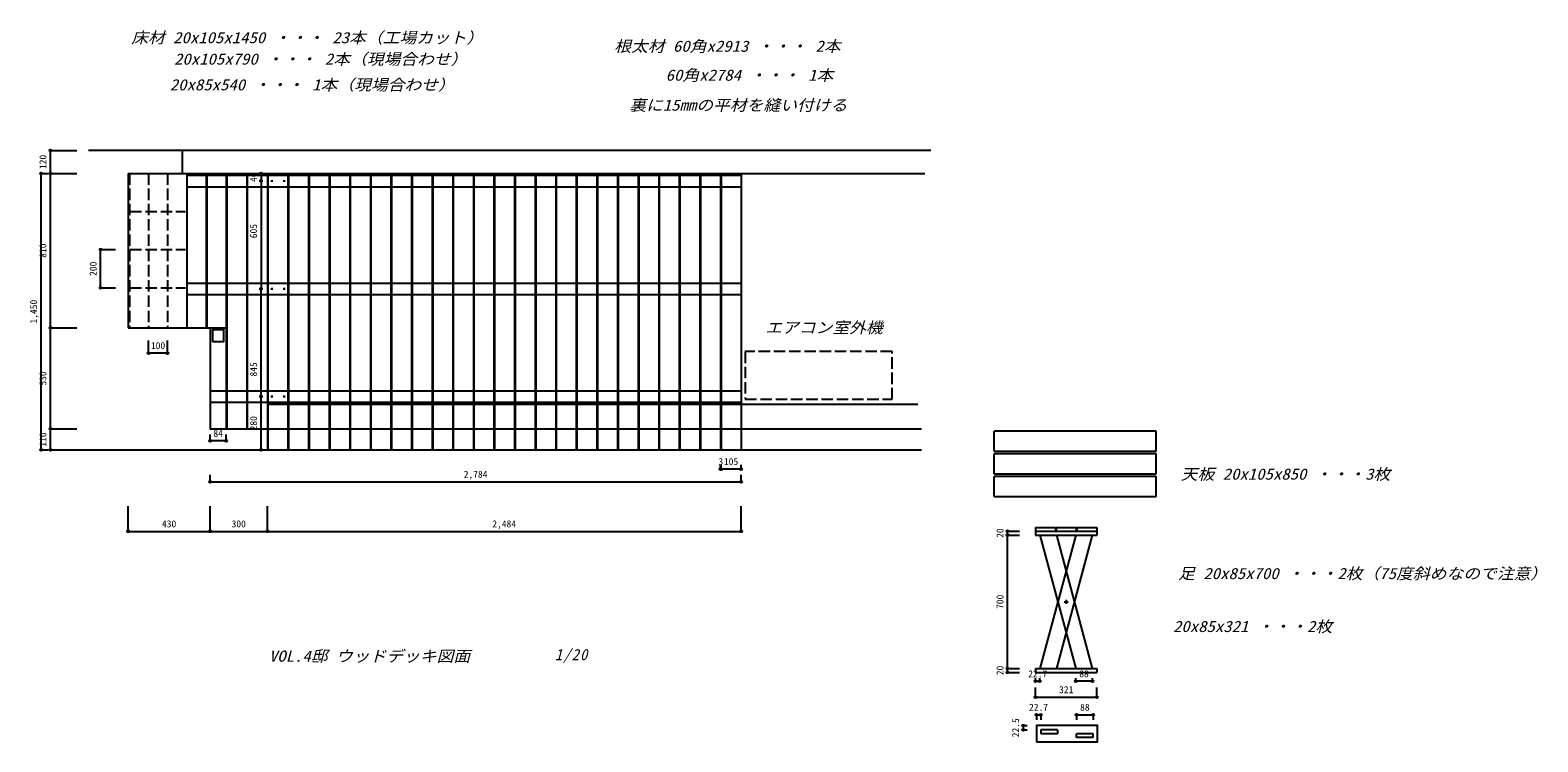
# Model space of a CAD drawing. Units: millimetres at full size, sheet at 1:20. Extents: x -2367 to 5538, y -1982 to 1748.
import ezdxf
from ezdxf.enums import TextEntityAlignment as Align

# ---------------------------------------------------------------- set-up
doc = ezdxf.new("R2010")
doc.units = ezdxf.units.MM
doc.header["$LTSCALE"] = 20
doc.header["$PDMODE"] = 32
doc.header["$PDSIZE"] = 10
doc.linetypes.add('DASHED3', pattern=[4, 3, -1])
for name, color, linetype in [('0-0_芯', 7, 'Continuous'), ('0-B_文字', 7, 'Continuous'), ('0-C_寸法', 7, 'Continuous')]:
    doc.layers.add(name, color=color, linetype=linetype)
doc.styles.add('ＭＳ ゴシック', font='')
doc.styles.get('ＭＳ ゴシック').set_extended_font_data('MS Gothic')

msp = doc.modelspace()

# ---------------------------------------------------------------- linework, layer by layer
at = {"layer": '0-0_芯'}
for p, q in [((2355.56, 1117.4), (-2060.26, 1117.4)), ((-1852.9, 997.4), (2324.16, 997.4)), ((-1119.9, 997.4), (-1119.9, -452.6)), ((-1014.9, 997.4), (-1014.9, -452.6)), ((-1011.9, 997.4), (-1011.9, -452.6)), ((-906.9, 997.4), (-906.9, -452.6)), ((-903.9, 997.4), (-903.9, -452.6)), ((-798.9, 997.4), (-798.9, -452.6)), ((-795.9, 997.4), (-795.9, -452.6)), ((-690.9, 997.4), (-690.9, -452.6)), ((-687.9, 997.4), (-687.9, -452.6)), ((-582.9, 997.4), (-582.9, -452.6)), ((-579.9, 997.4), (-579.9, -452.6)), ((-474.9, 997.4), (-474.9, -452.6)), ((-471.9, 997.4), (-471.9, -452.6)), ((-366.9, 997.4), (-366.9, -452.6)), ((-363.9, 997.4), (-363.9, -452.6)), ((-258.9, 997.4), (-258.9, -452.6)), ((-255.9, 997.4), (-255.9, -452.6)), ((-150.9, 997.4), (-150.9, -452.6)), ((-147.9, 997.4), (-147.9, -452.6)), ((-42.9, 997.4), (-42.9, -452.6)), ((-39.9, 997.4), (-39.9, -452.6)), ((65.1, 997.4), (65.1, -452.6)), ((68.1, 997.4), (68.1, -452.6)), ((173.1, 997.4), (173.1, -452.6)), ((176.1, 997.4), (176.1, -452.6)), ((281.1, 997.4), (281.1, -452.6)), ((284.1, 997.4), (284.1, -452.6)), ((389.1, 997.4), (389.1, -452.6)), ((392.1, 997.4), (392.1, -452.6)), ((497.1, 997.4), (497.1, -452.6)), ((500.1, 997.4), (500.1, -452.6)), ((605.1, 997.4), (605.1, -452.6)), ((608.1, 997.4), (608.1, -452.6)), ((713.1, 997.4), (713.1, -452.6)), ((716.1, 997.4), (716.1, -452.6)), ((821.1, 997.4), (821.1, -452.6)), ((824.1, 997.4), (824.1, -452.6)), ((929.1, 997.4), (929.1, -452.6)), ((932.1, 997.4), (932.1, -452.6)), ((1037.1, 997.4), (1037.1, -452.6)), ((1040.1, 997.4), (1040.1, -452.6)), ((1145.1, 997.4), (1145.1, -452.6)), ((1148.1, 997.4), (1148.1, -452.6)), ((1253.1, 997.4), (1253.1, -452.6)), ((1256.1, 997.4), (1256.1, -452.6)), ((1361.1, 997.4), (1361.1, -452.6)), ((-1119.9, -212.6), (2288.26, -212.6)), ((-2224.92, -452.6), (2306.21, -452.6))]:
    msp.add_line(p, q, dxfattribs=at)
at = {"layer": '0-B_文字'}
for p, q in [((3537.32, -354.36), (2687.32, -354.36)), ((2687.32, -459.36), (2687.32, -354.36)), ((3537.32, -459.36), (3537.32, -354.36)), ((2687.32, -459.36), (3537.32, -459.36)), ((3537.32, -472.63), (2687.32, -472.63)), ((2687.32, -577.63), (2687.32, -472.63)), ((3537.32, -577.63), (3537.32, -472.63)), ((2687.32, -577.63), (3537.32, -577.63)), ((3537.32, -590.9), (2687.32, -590.9)), ((2687.32, -695.9), (2687.32, -590.9)), ((3537.32, -695.9), (3537.32, -590.9)), ((2687.32, -695.9), (3537.32, -695.9)), ((2905.04, -858.3), (3010.04, -858.3)), ((2905.04, -858.3), (2905.04, -898.3)), ((3010.04, -858.3), (3010.04, -878.3)), ((3013.04, -858.3), (3118.04, -858.3)), ((3013.04, -858.3), (3013.04, -878.3)), ((3118.04, -858.3), (3118.04, -878.3)), ((3121.04, -858.3), (3226.04, -858.3)), ((3121.04, -858.3), (3121.04, -878.3)), ((3226.04, -858.3), (3226.04, -898.3)), ((2905.04, -878.3), (3226.04, -878.3)), ((2905.04, -898.3), (3226.04, -898.3)), ((3115.33, -898.3), (2927.76, -1598.3)), ((2927.76, -898.3), (3115.33, -1598.3)), ((3203.32, -1598.3), (3015.76, -898.3)), ((3015.76, -1598.3), (3203.32, -898.3)), ((3055.54, -1248.3), (3075.54, -1248.3)), ((3065.54, -1238.3), (3065.54, -1258.3)), ((2905.04, -1598.3), (3226.04, -1598.3)), ((3226.04, -1598.3), (3226.04, -1618.3)), ((3019.79, -1939.95), (2931.79, -1939.95)), ((3207.39, -1939.95), (3119.39, -1939.95))]:
    msp.add_line(p, q, dxfattribs=at)
for points in [[(-1411.06, 116.3), (-1351.06, 116.3), (-1351.06, 176.3), (-1411.06, 176.3)], [(2909.09, -1982.45), (3230.09, -1982.45), (3230.09, -1897.45), (2909.09, -1897.45)]]:
    msp.add_lwpolyline(points, close=True, dxfattribs=at)
msp.add_lwpolyline([(2905.04, -1598.3), (2905.04, -1618.3), (3226.04, -1618.3)], dxfattribs=at)
at = {"layer": '0-C_寸法', "color": 4}
for p, q in [((-2260.47, 1117.4), (-2122.33, 1117.4)), ((-2260.47, 997.4), (-2260.47, 1117.4)), ((-2309.34, 997.4), (-2271.49, 997.4)), ((-2309.34, -452.6), (-2309.34, 997.4)), ((-2260.47, 997.4), (-2122.33, 997.4)), ((-2260.47, 187.4), (-2260.47, 997.4)), ((-1545.9, 987.4), (1361.1, 987.4)), ((-1156.18, 997.4), (-1147.17, 997.4)), ((-1156.18, 997.4), (-1156.18, 957.4)), ((-1156.18, 997.4), (-1156.18, 392.4)), ((-1156.18, 957.4), (-1147.17, 957.4)), ((-1104.9, 957.4), (-1094.9, 957.4)), ((-1099.9, 962.4), (-1099.9, 952.4)), ((-1039.9, 957.4), (-1029.9, 957.4)), ((-1034.9, 962.4), (-1034.9, 952.4)), ((-1545.9, 927.4), (1361.1, 927.4)), ((-1996.89, 597.4), (-1918.82, 597.4)), ((-1996.89, 397.4), (-1996.89, 597.4)), ((-1996.89, 397.4), (-1918.82, 397.4)), ((-1545.9, 422.4), (1361.1, 422.4)), ((-1099.9, 397.4), (-1099.9, 387.4)), ((-1034.9, 397.4), (-1034.9, 387.4)), ((-1545.9, 362.4), (1361.1, 362.4)), ((-1156.18, 392.4), (-1147.17, 392.4)), ((-1156.18, -452.6), (-1156.18, 392.4)), ((-1104.9, 392.4), (-1094.9, 392.4)), ((-1039.9, 392.4), (-1029.9, 392.4)), ((-2260.47, 187.4), (-2122.33, 187.4)), ((-2260.47, -342.6), (-2260.47, 187.4)), ((-1745.9, 54.89), (-1745.9, 120.95)), ((-1645.9, 54.89), (-1645.9, 120.95)), ((-1645.9, 54.89), (-1745.9, 54.89)), ((-1422.9, -142.6), (1361.1, -142.6)), ((-1422.9, -202.6), (1361.1, -202.6)), ((-1156.18, -172.6), (-1147.17, -172.6)), ((-1156.18, -452.6), (-1156.18, -172.6)), ((-1104.9, -172.6), (-1094.9, -172.6)), ((-1099.9, -167.6), (-1099.9, -177.6)), ((-1039.9, -172.6), (-1029.9, -172.6)), ((-1034.9, -167.6), (-1034.9, -177.6)), ((-2260.47, -342.6), (-2122.33, -342.6)), ((-2260.47, -452.6), (-2260.47, -342.6)), ((-1422.9, -405.25), (-1422.9, -371.47)), ((-1338.9, -405.25), (-1338.9, -371.47)), ((-2309.34, -452.6), (-2271.49, -452.6)), ((-2260.47, -452.6), (-2122.33, -452.6)), ((-1338.9, -405.25), (-1422.9, -405.25)), ((-1156.18, -452.6), (-1147.17, -452.6)), ((1253.1, -552.78), (1253.1, -531.36)), ((1256.1, -552.78), (1253.1, -552.78)), ((1256.1, -552.78), (1256.1, -531.36)), ((1361.1, -552.78), (1256.1, -552.78)), ((1361.1, -552.78), (1361.1, -531.36)), ((-1422.9, -619.3), (-1422.9, -583.34)), ((-1422.9, -619.3), (1361.1, -619.3)), ((1361.1, -619.3), (1361.1, -583.34)), ((-1852.9, -879.07), (-1852.9, -747.21)), ((-1422.9, -879.07), (-1422.9, -747.21)), ((-1122.9, -879.07), (-1122.9, -747.21)), ((1361.1, -879.07), (1361.1, -747.21)), ((-1852.9, -879.07), (-1422.9, -879.07)), ((-1422.9, -879.07), (-1122.9, -879.07)), ((-1122.9, -879.07), (1361.1, -879.07)), ((2757.64, -878.3), (2820.08, -878.3)), ((2757.64, -898.3), (2757.64, -878.3)), ((2757.64, -898.3), (2820.08, -898.3)), ((2757.64, -1598.3), (2757.64, -898.3)), ((2757.64, -1598.3), (2820.08, -1598.3)), ((2757.64, -1618.3), (2757.64, -1598.3)), ((2757.64, -1618.3), (2820.08, -1618.3)), ((2905.04, -1665.19), (2905.04, -1648.84)), ((2927.76, -1665.19), (2927.76, -1648.84)), ((3115.33, -1665.19), (3115.33, -1648.84)), ((3203.32, -1665.19), (3203.32, -1648.84)), ((2905.04, -1665.19), (2927.76, -1665.19)), ((2905.04, -1748.38), (2905.04, -1696.96)), ((3203.32, -1665.19), (3115.33, -1665.19)), ((3226.04, -1748.38), (3226.04, -1696.96)), ((2905.04, -1748.38), (3226.04, -1748.38)), ((2909.09, -1840.37), (2909.09, -1866.96)), ((2909.09, -1840.37), (2931.79, -1840.37)), ((2931.79, -1840.37), (2931.79, -1866.96)), ((3119.39, -1840.37), (3119.39, -1866.96)), ((3119.39, -1840.37), (3207.39, -1840.37)), ((3207.39, -1840.37), (3207.39, -1866.96)), ((2839.65, -1897.45), (2860.09, -1897.45)), ((2839.65, -1897.45), (2839.65, -1919.95)), ((2839.65, -1919.95), (2860.09, -1919.95))]:
    msp.add_line(p, q, dxfattribs=at)
at = {"layer": '0-C_寸法'}
for p, q in [((-1569.9, 1117.4), (-1569.9, 997.4)), ((-1852.9, 997.4), (-1852.9, 187.4)), ((-1545.9, 997.4), (-1545.9, 187.4)), ((-1443.9, 997.4), (-1443.9, 187.4)), ((-1440.9, 997.4), (-1440.9, 187.4)), ((-1338.9, 997.4), (-1338.9, -342.6)), ((-1335.9, 997.4), (-1335.9, -342.6)), ((-1230.9, 997.4), (-1230.9, -342.6)), ((-1227.9, 997.4), (-1227.9, -342.6)), ((-1122.9, 997.4), (-1122.9, -452.6)), ((-1852.9, 187.4), (-1338.9, 187.4)), ((2931.79, -1919.95), (2931.79, -1939.95)), ((3019.79, -1919.95), (2931.79, -1919.95)), ((3019.79, -1919.95), (3019.79, -1939.95)), ((3119.39, -1959.95), (3119.39, -1939.95)), ((3207.39, -1959.95), (3119.39, -1959.95)), ((3207.39, -1959.95), (3207.39, -1939.95))]:
    msp.add_line(p, q, dxfattribs=at)
at = {"layer": '0-C_寸法', "color": 1, "linetype": 'DASHED3'}
for p, q in [((-1845.9, 997.4), (-1845.9, 187.4)), ((-1745.9, 997.4), (-1745.9, 187.4)), ((-1645.9, 997.4), (-1645.9, 187.4)), ((-1841.9, 797.4), (-1551.9, 797.4)), ((-1841.9, 597.4), (-1551.9, 597.4)), ((-1841.9, 397.4), (-1551.9, 397.4))]:
    msp.add_line(p, q, dxfattribs=at)
at = {"layer": '0-C_寸法'}
msp.add_lwpolyline([(-1422.9, 187.4), (-1422.9, -342.6), (2306.21, -342.6)], dxfattribs=at)
at = {"layer": '0-C_寸法', "color": 1, "linetype": 'DASHED3'}
msp.add_lwpolyline([(1382.57, -187.01), (2152.57, -187.01), (2152.57, 62.99), (1382.57, 62.99)], close=True, dxfattribs=at)
at = {"layer": '0-C_寸法'}
for p in [(-2260.47, 1117.4), (-2309.34, 997.4), (-2260.47, 997.4), (-1156.18, 997.4), (-1156.18, 957.4), (-1996.89, 597.4), (-1996.89, 397.4), (-1156.18, 392.4), (-2260.47, 187.4), (-1745.9, 54.89), (-1645.9, 54.89), (-1156.18, -172.6), (-2260.47, -342.6), (-2309.34, -452.6), (-2260.47, -452.6), (-1422.9, -405.25), (-1338.9, -405.25), (-1156.18, -452.6), (1253.1, -552.78), (1256.1, -552.78), (1361.1, -552.78), (-1422.9, -619.3), (1361.1, -619.3), (-1852.9, -879.07), (-1422.9, -879.07), (-1122.9, -879.07), (1361.1, -879.07), (2757.64, -878.3), (2757.64, -898.3), (2757.64, -1598.3), (2757.64, -1618.3), (2905.04, -1665.19), (2927.76, -1665.19), (3115.33, -1665.19), (3203.32, -1665.19), (2905.04, -1748.38), (3226.04, -1748.38), (2839.65, -1897.45), (2909.09, -1840.37), (2931.79, -1840.37), (3119.39, -1840.37), (3207.39, -1840.37), (2839.65, -1919.95)]:
    msp.add_point(p, dxfattribs=at)

# ---------------------------------------------------------------- texts
at = {"layer": '0-B_文字', "color": 2, "style": 'ＭＳ ゴシック', "oblique": 15, "width": 1.1}
for s, p in [('床材 20x105x1450 ・・・ 23本（工場カット）', (-1836.52, 1661.83)), ('根太材 60角x2913 ・・・ 2本', (695.99, 1616.91)), ('20x105x790 ・・・ 2本（現場合わせ）', (-1611.91, 1549.53)), ('60角x2784 ・・・ 1本', (965.52, 1465.3)), ('20x85x540 ・・・ 1本（現場合わせ）', (-1634.37, 1414.76)), ('裏に15mmの平材を縫い付ける', (774.6, 1308.07)), ('エアコン室外機', (1487.67, 142.19)), ('天板 20x105x850 ・・・3枚', (3666.45, -625.93)), ('足 20x85x700 ・・・2枚（75度斜めなので注意）', (3652.84, -1147.02)), ('20x85x321 ・・・2枚', (3625.76, -1424.49)), ('VOL.4邸 ウッドデッキ図面', (-1114.4, -1580.06))]:
    msp.add_text(s, height=58.65, dxfattribs=at).set_placement(p, align=Align.BOTTOM_LEFT)
at = {"layer": '0-B_文字', "color": 2, "insert": (384.8, -1568.7), "char_height": 58.65, "attachment_point": 7, "style": 'ＭＳ ゴシック'}
msp.add_mtext('\\T1.16;\\W0.95;\\Q15;1/20', dxfattribs=at)
at = {"layer": '0-C_寸法', "style": 'ＭＳ ゴシック'}
for s, p in [('120', (-2270.47, 1019.9)), ('40', (-1166.18, 952.4)), ('605', (-1166.18, 657.4)), ('810', (-2270.47, 554.9)), ('200', (-2006.89, 459.9)), ('1,450', (-2319.34, 209.9)), ('845', (-1166.18, -67.6)), ('530', (-2270.47, -115.1)), ('280', (-1166.18, -350.1)), ('110', (-2270.47, -435.1)), ('20', (2747.64, -913.3)), ('700', (2747.64, -1285.8)), ('20', (2747.64, -1633.3)), ('22.5', (2829.65, -1958.7))]:
    msp.add_text(s, height=36.66, rotation=90, dxfattribs=at).set_placement(p, align=Align.BOTTOM_LEFT)
for s, p in [('100', (-1733.4, 64.89)), ('84', (-1405.9, -395.25)), ('3', (1242.1, -542.78)), ('105', (1271.1, -542.78)), ('2,784', (-93.4, -609.3)), ('430', (-1675.4, -869.07)), ('300', (-1310.4, -869.07)), ('2,484', (56.6, -869.07)), ('22.7', (2866.4, -1655.19)), ('88', (3134.32, -1655.19)), ('321', (3028.04, -1738.38)), ('22.7', (2870.44, -1830.37)), ('88', (3138.39, -1830.37))]:
    msp.add_text(s, height=36.66, dxfattribs=at).set_placement(p, align=Align.BOTTOM_LEFT)

doc.saveas('drawing.dxf')
